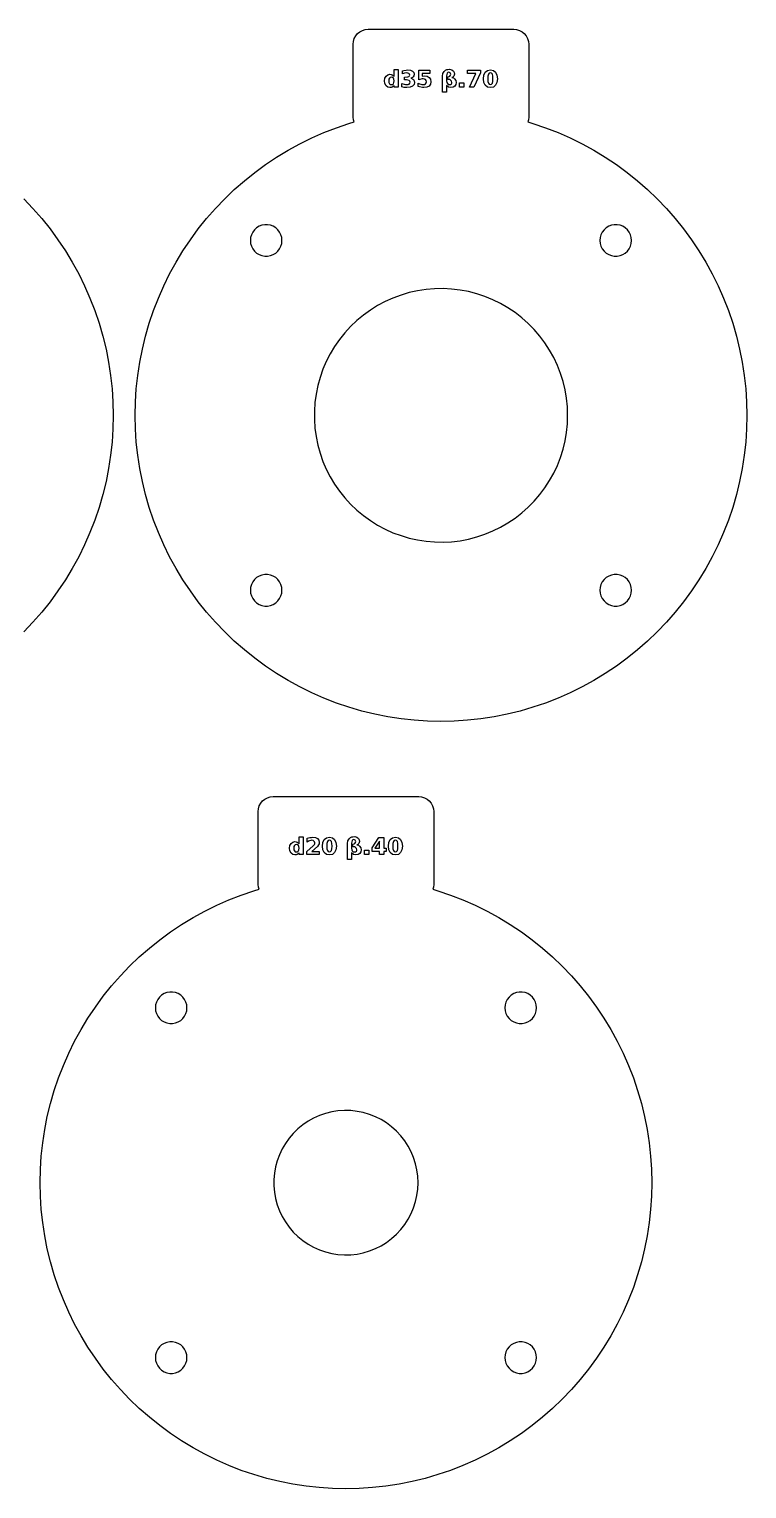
# Model space of a CAD drawing. Header units: millimetres. Extents: x 0 to 258, y 0 to 201.
# Drawn here: x 159.7 to 258.5, y 0 to 200.6 of the extents above; entities that cross this region are included whole.
import ezdxf

# ---------------------------------------------------------------- set-up
doc = ezdxf.new("R2010")
doc.units = ezdxf.units.MM
doc.layers.add('CUT', color=1, linetype='Continuous')
doc.layers.add('ENGRAVE', color=5, linetype='Continuous')

msp = doc.modelspace()

# ---------------------------------------------------------------- linework, layer by layer
at = {"layer": 'CUT'}
for points in [[(237.4126, 183.977), (238.982, 183.0247), (240.5083, 182.0048), (241.9887, 180.9194), (243.4204, 179.7703), (244.8006, 178.56), (246.1266, 177.2905), (247.396, 175.9645), (248.6064, 174.5843), (249.7554, 173.1526), (250.8409, 171.6722), (251.8608, 170.1459), (252.8131, 168.5765), (253.6961, 166.9671), (254.508, 165.3207), (255.2473, 163.6404), (255.9127, 161.9295), (256.5027, 160.1912), (257.0164, 158.4288), (257.4528, 156.6457), (257.8109, 154.8452), (258.0901, 153.0309), (258.29, 151.2061), (258.4101, 149.3743), (258.4501, 147.539), (258.4101, 145.7037), (258.29, 143.8719), (258.0901, 142.0471), (257.8109, 140.2327), (257.4528, 138.4323), (257.0164, 136.6492), (256.5027, 134.8868), (255.9127, 133.1485), (255.2473, 131.4376), (254.508, 129.7573), (253.6961, 128.1109), (252.8131, 126.5015), (251.8608, 124.9321), (250.8409, 123.4058), (249.7554, 121.9253), (248.6064, 120.4937), (247.396, 119.1135), (246.1266, 117.7875), (244.8006, 116.518), (243.4204, 115.3077), (241.9887, 114.1586), (240.5083, 113.0732), (238.982, 112.0533), (237.4126, 111.101), (235.8032, 110.218), (234.1568, 109.4061), (232.4765, 108.6667), (230.7656, 108.0014), (229.0273, 107.4113), (227.2649, 106.8976), (225.4818, 106.4613), (223.6813, 106.1032), (221.867, 105.8239), (220.0422, 105.6241), (218.2104, 105.504), (216.3751, 105.464), (214.5398, 105.504), (212.708, 105.6241), (210.8832, 105.8239), (209.0688, 106.1032), (207.2684, 106.4613), (205.4853, 106.8976), (203.7229, 107.4113), (201.9846, 108.0014), (200.2737, 108.6667), (198.5934, 109.4061), (196.947, 110.218), (195.3376, 111.101), (193.7682, 112.0533), (192.2419, 113.0732), (190.7614, 114.1586), (189.3298, 115.3077), (187.9496, 116.518), (186.6236, 117.7875), (185.3541, 119.1135), (184.1438, 120.4937), (182.9947, 121.9253), (181.9093, 123.4058), (180.8894, 124.9321), (179.9371, 126.5015), (179.0541, 128.1109), (178.2422, 129.7573), (177.5028, 131.4376), (176.8375, 133.1485), (176.2474, 134.8868), (175.7337, 136.6492), (175.2974, 138.4323), (174.9393, 140.2327), (174.66, 142.0471), (174.4602, 143.8719), (174.3401, 145.7037), (174.3001, 147.539), (174.3401, 149.3743), (174.4602, 151.2061), (174.66, 153.0309), (174.9393, 154.8452), (175.2974, 156.6457), (175.7337, 158.4288), (176.2474, 160.1912), (176.8375, 161.9295), (177.5028, 163.6404), (178.2422, 165.3207), (179.0541, 166.9671), (179.9371, 168.5765), (180.8894, 170.1459), (181.9093, 171.6722), (182.9947, 173.1526), (184.1438, 174.5843), (185.3541, 175.9645), (186.6236, 177.2905), (187.9496, 178.56), (189.3298, 179.7703), (190.7614, 180.9194), (192.2419, 182.0048), (193.7682, 183.0247), (195.3376, 183.977), (196.947, 184.86), (198.5934, 185.6719), (200.2737, 186.4112), (201.9846, 187.0766), (203.7229, 187.6667), (204.4198, 187.8698), (204.3396, 188.1341), (204.3001, 188.5353), (204.3001, 198.5427), (204.3396, 198.9439), (204.4577, 199.3332), (204.6495, 199.692), (204.9076, 200.0065), (205.2221, 200.2646), (205.5809, 200.4564), (205.9702, 200.5745), (206.3714, 200.614), (226.3788, 200.614), (226.78, 200.5745), (227.1693, 200.4564), (227.5281, 200.2646), (227.8426, 200.0065), (228.1007, 199.692), (228.2925, 199.3332), (228.4106, 198.9439), (228.4501, 198.5427), (228.4501, 188.5353), (228.4106, 188.1341), (228.3304, 187.8698), (229.0273, 187.6667), (230.7656, 187.0766), (232.4765, 186.4112), (234.1568, 185.6719), (235.8032, 184.86)], [(194.1824, 172.7254), (193.9406, 173.0457), (193.644, 173.3161), (193.3028, 173.5273), (192.9286, 173.6723), (192.5341, 173.746), (192.1328, 173.746), (191.7383, 173.6723), (191.3641, 173.5273), (191.0229, 173.3161), (190.7264, 173.0457), (190.4845, 172.7254), (190.3056, 172.3662), (190.1958, 171.9802), (190.1588, 171.5806), (190.1958, 171.181), (190.3056, 170.795), (190.4845, 170.4358), (190.7264, 170.1156), (191.0229, 169.8452), (191.3641, 169.6339), (191.7383, 169.489), (192.1328, 169.4152), (192.5341, 169.4152), (192.9286, 169.489), (193.3028, 169.6339), (193.644, 169.8452), (193.9406, 170.1156), (194.1824, 170.4358), (194.3613, 170.795), (194.4711, 171.181), (194.5081, 171.5806), (194.4711, 171.9802), (194.3613, 172.3662)], [(242.0238, 173.0457), (241.7273, 173.3161), (241.3861, 173.5273), (241.0118, 173.6723), (240.6174, 173.746), (240.2161, 173.746), (239.8216, 173.6723), (239.4474, 173.5273), (239.1062, 173.3161), (238.8096, 173.0457), (238.5678, 172.7254), (238.3889, 172.3662), (238.2791, 171.9802), (238.242, 171.5806), (238.2791, 171.181), (238.3889, 170.795), (238.5678, 170.4358), (238.8096, 170.1156), (239.1062, 169.8452), (239.4474, 169.6339), (239.8216, 169.489), (240.2161, 169.4152), (240.6174, 169.4152), (241.0118, 169.489), (241.3861, 169.6339), (241.7273, 169.8452), (242.0238, 170.1156), (242.2657, 170.4358), (242.4445, 170.795), (242.5544, 171.181), (242.5914, 171.5806), (242.5544, 171.9802), (242.4445, 172.3662), (242.2657, 172.7254)], [(232.8153, 153.3139), (232.3879, 154.4106), (231.8875, 155.476), (231.3162, 156.5051), (230.6769, 157.4933), (229.9722, 158.4361), (229.2055, 159.3292), (228.3803, 160.1685), (227.5003, 160.9501), (226.5695, 161.6706), (225.5923, 162.3266), (224.5729, 162.9151), (223.5162, 163.4335), (222.4269, 163.8793), (221.3099, 164.2506), (220.1705, 164.5456), (219.0137, 164.763), (217.8449, 164.9019), (216.6694, 164.9615), (215.4925, 164.9416), (214.3197, 164.8423), (213.1562, 164.6641), (212.0075, 164.4077), (210.8786, 164.0744), (209.7749, 163.6656), (208.7012, 163.1832), (207.6626, 162.6295), (206.6637, 162.0068), (205.7092, 161.3182), (204.8033, 160.5667), (203.9502, 159.7558), (203.1538, 158.8891), (202.4177, 157.9707), (201.7453, 157.0046), (201.1396, 155.9954), (200.6035, 154.9475), (200.1393, 153.8659), (199.7493, 152.7554), (199.435, 151.6211), (199.1981, 150.4681), (199.0395, 149.3018), (198.9601, 148.1275), (198.9601, 146.9505), (199.0395, 145.7761), (199.1981, 144.6098), (199.435, 143.4569), (199.7493, 142.3226), (200.1393, 141.2121), (200.6035, 140.1305), (201.1396, 139.0826), (201.7453, 138.0734), (202.4177, 137.1073), (203.1538, 136.1889), (203.9502, 135.3222), (204.8033, 134.5113), (205.7092, 133.7598), (206.6637, 133.0711), (207.6626, 132.4485), (208.7012, 131.8948), (209.7749, 131.4124), (210.8786, 131.0036), (212.0075, 130.6703), (213.1562, 130.4139), (214.3197, 130.2357), (215.4925, 130.1364), (216.6694, 130.1165), (217.8449, 130.1761), (219.0137, 130.315), (220.1705, 130.5324), (221.3099, 130.8274), (222.4269, 131.1987), (223.5162, 131.6445), (224.5729, 132.1629), (225.5923, 132.7514), (226.5695, 133.4074), (227.5003, 134.1279), (228.3803, 134.9095), (229.2055, 135.7488), (229.9722, 136.6419), (230.6769, 137.5847), (231.3162, 138.5729), (231.8875, 139.602), (232.3879, 140.6674), (232.8153, 141.7641), (233.1676, 142.8871), (233.4434, 144.0314), (233.6412, 145.1917), (233.7603, 146.3626), (233.8, 147.539), (233.7603, 148.7153), (233.6412, 149.8863), (233.4434, 151.0466), (233.1676, 152.1909)], [(194.3613, 124.2829), (194.1824, 124.6422), (193.9406, 124.9624), (193.644, 125.2328), (193.3028, 125.4441), (192.9286, 125.589), (192.5341, 125.6628), (192.1328, 125.6628), (191.7383, 125.589), (191.3641, 125.4441), (191.0229, 125.2328), (190.7264, 124.9624), (190.4845, 124.6422), (190.3056, 124.2829), (190.1958, 123.897), (190.1588, 123.4974), (190.1958, 123.0978), (190.3056, 122.7118), (190.4845, 122.3525), (190.7264, 122.0323), (191.0229, 121.7619), (191.3641, 121.5507), (191.7383, 121.4057), (192.1328, 121.332), (192.5341, 121.332), (192.9286, 121.4057), (193.3028, 121.5507), (193.644, 121.7619), (193.9406, 122.0323), (194.1824, 122.3525), (194.3613, 122.7118), (194.4711, 123.0978), (194.5081, 123.4974), (194.4711, 123.897)], [(242.5544, 123.897), (242.4445, 124.2829), (242.2657, 124.6422), (242.0238, 124.9624), (241.7273, 125.2328), (241.3861, 125.4441), (241.0118, 125.589), (240.6174, 125.6628), (240.2161, 125.6628), (239.8216, 125.589), (239.4474, 125.4441), (239.1062, 125.2328), (238.8096, 124.9624), (238.5678, 124.6422), (238.3889, 124.2829), (238.2791, 123.897), (238.242, 123.4974), (238.2791, 123.0978), (238.3889, 122.7118), (238.5678, 122.3525), (238.8096, 122.0323), (239.1062, 121.7619), (239.4474, 121.5507), (239.8216, 121.4057), (240.2161, 121.332), (240.6174, 121.332), (241.0118, 121.4057), (241.3861, 121.5507), (241.7273, 121.7619), (242.0238, 122.0323), (242.2657, 122.3525), (242.4445, 122.7118), (242.5544, 123.0978), (242.5914, 123.4974)], [(224.3428, 78.5131), (225.9121, 77.5607), (227.4385, 76.5409), (228.9189, 75.4554), (230.3506, 74.3064), (231.7307, 73.096), (233.0568, 71.8265), (234.3262, 70.5005), (235.5366, 69.1203), (236.6856, 67.6887), (237.7711, 66.2083), (238.791, 64.6819), (239.7433, 63.1125), (240.6263, 61.5031), (241.4382, 59.8567), (242.1775, 58.1764), (242.8428, 56.4655), (243.4329, 54.7272), (243.9466, 52.9648), (244.3829, 51.1817), (244.7411, 49.3813), (245.0203, 47.5669), (245.2202, 45.7421), (245.3402, 43.9103), (245.3803, 42.075), (245.3402, 40.2397), (245.2202, 38.4079), (245.0203, 36.5831), (244.7411, 34.7688), (244.3829, 32.9683), (243.9466, 31.1852), (243.4329, 29.4228), (242.8428, 27.6845), (242.1775, 25.9736), (241.4382, 24.2933), (240.6263, 22.6469), (239.7433, 21.0375), (238.791, 19.4681), (237.7711, 17.9418), (236.6856, 16.4614), (235.5366, 15.0297), (234.3262, 13.6495), (233.0568, 12.3235), (231.7307, 11.0541), (230.3506, 9.8437), (228.9189, 8.6947), (227.4385, 7.6092), (225.9121, 6.5893), (224.3428, 5.637), (222.7333, 4.754), (221.0869, 3.9421), (219.4067, 3.2028), (217.6958, 2.5374), (215.9575, 1.9474), (214.1951, 1.4337), (212.412, 0.9973), (210.6115, 0.6392), (208.7971, 0.36), (206.9723, 0.1601), (205.1405, 0.04), (203.3053, 0), (201.47, 0.04), (199.6382, 0.1601), (197.8134, 0.36), (195.999, 0.6392), (194.1986, 0.9973), (192.4154, 1.4337), (190.6531, 1.9474), (188.9148, 2.5374), (187.2038, 3.2028), (185.5236, 3.9421), (183.8772, 4.754), (182.2677, 5.637), (180.6984, 6.5893), (179.172, 7.6092), (177.6916, 8.6947), (176.26, 9.8437), (174.8798, 11.0541), (173.5537, 12.3235), (172.2843, 13.6495), (171.0739, 15.0297), (169.9249, 16.4614), (168.8394, 17.9418), (167.8195, 19.4681), (166.8672, 21.0375), (165.9843, 22.6469), (165.1723, 24.2933), (164.433, 25.9736), (163.7677, 27.6845), (163.1776, 29.4228), (162.6639, 31.1852), (162.2276, 32.9683), (161.8695, 34.7688), (161.5902, 36.5831), (161.3903, 38.4079), (161.2703, 40.2397), (161.2302, 42.075), (161.2703, 43.9103), (161.3903, 45.7421), (161.5902, 47.5669), (161.8695, 49.3813), (162.2276, 51.1817), (162.6639, 52.9648), (163.1776, 54.7272), (163.7677, 56.4655), (164.433, 58.1764), (165.1723, 59.8567), (165.9843, 61.5031), (166.8672, 63.1125), (167.8195, 64.6819), (168.8394, 66.2083), (169.9249, 67.6887), (171.0739, 69.1203), (172.2843, 70.5005), (173.5537, 71.8265), (174.8798, 73.096), (176.26, 74.3064), (177.6916, 75.4554), (179.172, 76.5409), (180.6984, 77.5607), (182.2677, 78.5131), (183.8772, 79.396), (185.5236, 80.2079), (187.2038, 80.9473), (188.9148, 81.6126), (190.6531, 82.2027), (191.35, 82.4058), (191.2698, 82.6701), (191.2303, 83.0713), (191.2303, 93.0787), (191.2698, 93.4799), (191.3879, 93.8692), (191.5797, 94.228), (191.8378, 94.5425), (192.1522, 94.8006), (192.5111, 94.9924), (192.9004, 95.1105), (193.3016, 95.15), (213.3089, 95.15), (213.7101, 95.1105), (214.0995, 94.9924), (214.4583, 94.8006), (214.7728, 94.5425), (215.0309, 94.228), (215.2226, 93.8692), (215.3407, 93.4799), (215.3803, 93.0787), (215.3803, 83.0713), (215.3407, 82.6701), (215.2606, 82.4058), (215.9575, 82.2027), (217.6958, 81.6126), (219.4067, 80.9473), (221.0869, 80.2079), (222.7333, 79.396)], [(181.1126, 67.2615), (180.8707, 67.5817), (180.5742, 67.8521), (180.233, 68.0633), (179.8588, 68.2083), (179.4643, 68.2821), (179.063, 68.2821), (178.6685, 68.2083), (178.2943, 68.0633), (177.9531, 67.8521), (177.6565, 67.5817), (177.4147, 67.2615), (177.2358, 66.9022), (177.126, 66.5162), (177.0889, 66.1166), (177.126, 65.7171), (177.2358, 65.3311), (177.4147, 64.9718), (177.6565, 64.6516), (177.9531, 64.3812), (178.2943, 64.17), (178.6685, 64.025), (179.063, 63.9512), (179.4643, 63.9512), (179.8588, 64.025), (180.233, 64.17), (180.5742, 64.3812), (180.8707, 64.6516), (181.1126, 64.9718), (181.2915, 65.3311), (181.4013, 65.7171), (181.4383, 66.1166), (181.4013, 66.5162), (181.2915, 66.9022)], [(228.954, 67.5817), (228.6574, 67.8521), (228.3162, 68.0633), (227.942, 68.2083), (227.5475, 68.2821), (227.1462, 68.2821), (226.7518, 68.2083), (226.3776, 68.0633), (226.0364, 67.8521), (225.7398, 67.5817), (225.4979, 67.2615), (225.3191, 66.9022), (225.2092, 66.5162), (225.1722, 66.1166), (225.2092, 65.7171), (225.3191, 65.3311), (225.4979, 64.9718), (225.7398, 64.6516), (226.0364, 64.3812), (226.3776, 64.17), (226.7518, 64.025), (227.1462, 63.9512), (227.5475, 63.9512), (227.942, 64.025), (228.3162, 64.17), (228.6574, 64.3812), (228.954, 64.6516), (229.1958, 64.9718), (229.3747, 65.3311), (229.4845, 65.7171), (229.5216, 66.1166), (229.4845, 66.5162), (229.3747, 66.9022), (229.1958, 67.2615)], [(212.2743, 46.3247), (211.8637, 47.1007), (211.386, 47.8375), (210.8451, 48.5291), (210.2452, 49.1702), (209.5909, 49.7558), (208.8875, 50.2813), (208.1404, 50.7425), (207.3555, 51.1359), (206.5388, 51.4584), (205.6968, 51.7075), (204.8362, 51.8812), (203.9635, 51.9781), (203.0857, 51.9975), (202.2096, 51.9393), (201.3421, 51.8038), (200.4899, 51.5923), (199.6598, 51.3062), (198.8582, 50.9479), (198.0914, 50.5202), (197.3655, 50.0263), (196.686, 49.4702), (196.0583, 48.8563), (195.4873, 48.1893), (194.9775, 47.4744), (194.5329, 46.7172), (194.157, 45.9238), (193.8526, 45.1002), (193.6222, 44.2529), (193.4676, 43.3886), (193.39, 42.514), (193.39, 41.636), (193.4676, 40.7614), (193.6222, 39.8971), (193.8526, 39.0498), (194.157, 38.2263), (194.5329, 37.4328), (194.9775, 36.6757), (195.4873, 35.9608), (196.0583, 35.2938), (196.686, 34.6798), (197.3655, 34.1237), (198.0914, 33.6299), (198.8582, 33.2021), (199.6598, 32.8438), (200.4899, 32.5578), (201.3421, 32.3462), (202.2096, 32.2108), (203.0857, 32.1525), (203.9635, 32.1719), (204.8362, 32.2689), (205.6968, 32.4425), (206.5388, 32.6916), (207.3555, 33.0141), (208.1404, 33.4075), (208.8875, 33.8688), (209.5909, 34.3942), (210.2452, 34.9798), (210.8451, 35.6209), (211.386, 36.3126), (211.8637, 37.0493), (212.2743, 37.8254), (212.6148, 38.6347), (212.8825, 39.4709), (213.0751, 40.3276), (213.1913, 41.1979), (213.2302, 42.075), (213.1913, 42.9522), (213.0751, 43.8225), (212.8825, 44.6791), (212.6148, 45.5154)], [(181.2915, 18.819), (181.1126, 19.1782), (180.8707, 19.4985), (180.5742, 19.7688), (180.233, 19.9801), (179.8588, 20.125), (179.4643, 20.1988), (179.063, 20.1988), (178.6685, 20.125), (178.2943, 19.9801), (177.9531, 19.7688), (177.6565, 19.4985), (177.4147, 19.1782), (177.2358, 18.819), (177.126, 18.433), (177.0889, 18.0334), (177.126, 17.6338), (177.2358, 17.2478), (177.4147, 16.8886), (177.6565, 16.5683), (177.9531, 16.298), (178.2943, 16.0867), (178.6685, 15.9417), (179.063, 15.868), (179.4643, 15.868), (179.8588, 15.9417), (180.233, 16.0867), (180.5742, 16.298), (180.8707, 16.5683), (181.1126, 16.8886), (181.2915, 17.2478), (181.4013, 17.6338), (181.4383, 18.0334), (181.4013, 18.433)], [(229.4845, 18.433), (229.3747, 18.819), (229.1958, 19.1782), (228.954, 19.4985), (228.6574, 19.7688), (228.3162, 19.9801), (227.942, 20.125), (227.5475, 20.1988), (227.1462, 20.1988), (226.7518, 20.125), (226.3776, 19.9801), (226.0364, 19.7688), (225.7398, 19.4985), (225.4979, 19.1782), (225.3191, 18.819), (225.2092, 18.433), (225.1722, 18.0334), (225.2092, 17.6338), (225.3191, 17.2478), (225.4979, 16.8886), (225.7398, 16.5683), (226.0364, 16.298), (226.3776, 16.0867), (226.7518, 15.9417), (227.1462, 15.868), (227.5475, 15.868), (227.942, 15.9417), (228.3162, 16.0867), (228.6574, 16.298), (228.954, 16.5683), (229.1958, 16.8886), (229.3747, 17.2478), (229.4845, 17.6338), (229.5216, 18.0334)]]:
    msp.add_lwpolyline(points, close=True, dxfattribs=at)
msp.add_lwpolyline([(158.9766, 177.2905), (160.246, 175.9645), (161.4564, 174.5843), (162.6054, 173.1526), (163.6909, 171.6722), (164.7108, 170.1459), (165.6631, 168.5765), (166.5461, 166.9671), (167.358, 165.3207), (168.0973, 163.6404), (168.7626, 161.9295), (169.3527, 160.1912), (169.8664, 158.4288), (170.3027, 156.6457), (170.6609, 154.8452), (170.9401, 153.0309), (171.14, 151.2061), (171.26, 149.3743), (171.3001, 147.539), (171.26, 145.7037), (171.14, 143.8719), (170.9401, 142.0471), (170.6609, 140.2327), (170.3027, 138.4323), (169.8664, 136.6492), (169.3527, 134.8868), (168.7626, 133.1485), (168.0973, 131.4376), (167.358, 129.7573), (166.5461, 128.1109), (165.6631, 126.5015), (164.7108, 124.9321), (163.6909, 123.4058), (162.6054, 121.9253), (161.4564, 120.4937), (160.246, 119.1135), (158.9766, 117.7875)], dxfattribs=at)
at = {"layer": 'ENGRAVE'}
for points in [[(209.6758, 192.6607), (209.526, 192.6067), (209.3543, 192.5887), (209.0597, 192.653), (208.8228, 192.8457), (208.6672, 193.14), (208.6153, 193.5077), (208.6672, 193.8754), (208.8228, 194.1692), (209.0597, 194.362), (209.3543, 194.4262), (209.5251, 194.4081), (209.6753, 194.3537), (209.8092, 194.2611), (209.9308, 194.1282), (209.9308, 195.0657), (210.4933, 195.0657), (210.4933, 192.6342), (209.9308, 192.6342), (209.9308, 192.8872), (209.8093, 192.7534)], [(212.4678, 192.7692), (212.1415, 192.6339), (211.6933, 192.5887), (211.3328, 192.6177), (210.9758, 192.7047), (210.9758, 193.1687), (211.3108, 193.0412), (211.476, 193.009), (211.6383, 192.9982), (211.8495, 193.0189), (212.0048, 193.0807), (212.1005, 193.1817), (212.1323, 193.3187), (212.0997, 193.4589), (212.0018, 193.5602), (211.8402, 193.6217), (211.6163, 193.6422), (211.3758, 193.6422), (211.3758, 194.0297), (211.8267, 194.0475), (211.9663, 194.1007), (212.0496, 194.1904), (212.0773, 194.3172), (212.0503, 194.4361), (211.9693, 194.5247), (211.8395, 194.5799), (211.6648, 194.5982), (211.3713, 194.5652), (211.0758, 194.4687), (211.0758, 194.9092), (211.2531, 194.953), (211.6023, 195.003), (211.7728, 195.0092), (212.1701, 194.9719), (212.4528, 194.8597), (212.6223, 194.673), (212.6788, 194.4107), (212.6518, 194.2247), (212.5708, 194.0757), (212.4375, 193.9646), (212.2523, 193.8922), (212.46, 193.8087), (212.6108, 193.6802), (212.7031, 193.5091), (212.7338, 193.2967), (212.6673, 192.9914)], [(213.8073, 194.1637), (214.0898, 194.2032), (214.4691, 194.1499), (214.7538, 193.9897), (214.932, 193.7344), (214.9913, 193.3952), (214.9267, 193.0581), (214.7328, 192.8027), (214.4241, 192.6422), (214.0148, 192.5887), (213.8173, 192.5984), (213.428, 192.6756), (213.2353, 192.7437), (213.2353, 193.2172), (213.421, 193.1214), (213.5968, 193.0527), (213.7631, 193.0119), (213.9198, 192.9982), (214.1151, 193.025), (214.2638, 193.1052), (214.3583, 193.2312), (214.3898, 193.3952), (214.3583, 193.5601), (214.2638, 193.6857), (214.1151, 193.7656), (213.9198, 193.7922), (213.7856, 193.7837), (213.4907, 193.7156), (213.3273, 193.6547), (213.3273, 194.9672), (214.8228, 194.9672), (214.8228, 194.5247), (213.8073, 194.5247)], [(217.5535, 195.1074), (217.8828, 195.0169), (218.0978, 194.8532), (218.1916, 194.6797), (218.2228, 194.4342), (218.2013, 194.2941), (218.1368, 194.1607), (218.0191, 194.038), (217.8758, 193.9887), (218.0851, 193.9091), (218.2508, 193.7952), (218.4196, 193.5652), (218.4758, 193.2782), (218.427, 193.018), (218.2803, 192.7942), (218.0461, 192.6401), (217.7333, 192.5887), (217.4135, 192.6634), (217.1568, 192.8872), (217.1568, 191.9687), (216.5978, 191.9687), (216.5978, 194.1562), (216.6517, 194.5414), (216.8133, 194.8187), (216.9902, 194.9712), (217.1648, 195.0567), (217.325, 195.0961)], [(217.6993, 194.5079), (217.6528, 194.6082), (217.5712, 194.6757), (217.4493, 194.6982), (217.3062, 194.6652), (217.2178, 194.5662), (217.1721, 194.4051), (217.1568, 194.1857), (217.1568, 193.5077), (217.1808, 193.2884), (217.2528, 193.1272), (217.3701, 193.0282), (217.5288, 192.9952), (217.698, 193.0217), (217.8053, 193.1012), (217.8627, 193.1971), (217.8818, 193.2717), (217.8358, 193.4726), (217.6978, 193.6282), (217.5541, 193.68), (217.3228, 193.7012), (217.3228, 194.0577), (217.5235, 194.1011), (217.6163, 194.1532), (217.6902, 194.2791), (217.7148, 194.3857)], [(221.1723, 194.5247), (220.0488, 194.5247), (220.0488, 194.9672), (221.8068, 194.9672), (221.8068, 194.6282), (220.8973, 192.6342), (220.3113, 192.6342)], [(222.2768, 193.2849), (222.2143, 193.7982), (222.2768, 194.313), (222.4643, 194.6942), (222.7671, 194.9305), (223.1753, 195.0092), (223.5825, 194.9305), (223.8848, 194.6942), (224.0723, 194.313), (224.1348, 193.7982), (224.0723, 193.2849), (223.8848, 192.9037), (223.5825, 192.6675), (223.1753, 192.5887), (222.7671, 192.6675), (222.4643, 192.9037)], [(223.1753, 194.5982), (223.0095, 194.5535), (222.8988, 194.4192), (222.8366, 194.176), (222.8158, 193.8032), (222.8366, 193.426), (222.8988, 193.1792), (223.0095, 193.0435), (223.1753, 192.9982), (223.3403, 193.0435), (223.4503, 193.1792), (223.5126, 193.426), (223.5333, 193.8032), (223.5128, 194.176), (223.4513, 194.4192), (223.3413, 194.5535)], [(209.8363, 193.1262), (209.9072, 193.2874), (209.9308, 193.5077), (209.9072, 193.728), (209.8363, 193.8887), (209.7205, 193.9874), (209.5618, 194.0202), (209.4047, 193.9874), (209.2893, 193.8887), (209.2185, 193.728), (209.1948, 193.5077), (209.2185, 193.2874), (209.2893, 193.1262), (209.4047, 193.028), (209.5618, 192.9952), (209.7205, 193.028)], [(219.5083, 193.2387), (219.5083, 192.6342), (218.9458, 192.6342), (218.9458, 193.2387)], [(196.4561, 87.1428), (196.2845, 87.1248), (195.9899, 87.189), (195.753, 87.3818), (195.5974, 87.676), (195.5455, 88.0438), (195.5974, 88.4114), (195.753, 88.7053), (195.9899, 88.898), (196.2845, 88.9623), (196.4553, 88.9441), (196.6055, 88.8898), (196.7394, 88.7971), (196.861, 88.6643), (196.861, 89.6018), (197.4235, 89.6018), (197.4235, 87.1703), (196.861, 87.1703), (196.861, 87.4233), (196.7395, 87.2894), (196.606, 87.1968)], [(196.8374, 87.8234), (196.861, 88.0438), (196.8374, 88.264), (196.7665, 88.4248), (196.6506, 88.5234), (196.492, 88.5563), (196.3349, 88.5234), (196.2195, 88.4248), (196.1486, 88.264), (196.125, 88.0438), (196.1486, 87.8234), (196.2195, 87.6623), (196.3349, 87.564), (196.492, 87.5313), (196.6506, 87.564), (196.7665, 87.6623)], [(198.9655, 88.5658), (199.0064, 88.6661), (199.02, 88.7703), (198.9925, 88.9183), (198.91, 89.0343), (198.7818, 89.1093), (198.617, 89.1343), (198.4698, 89.1193), (198.309, 89.0743), (198.1361, 88.9995), (197.9515, 88.8953), (197.9515, 89.4078), (198.353, 89.5098), (198.5495, 89.5364), (198.742, 89.5453), (199.1143, 89.4991), (199.393, 89.3608), (199.567, 89.1403), (199.625, 88.8468), (199.6004, 88.6626), (199.5265, 88.4913), (199.3738, 88.2986), (198.614, 87.6123), (199.6405, 87.6123), (199.6405, 87.1703), (197.945, 87.1703), (197.945, 87.6123), (198.7965, 88.3643), (198.896, 88.4661)], [(200.0715, 88.3343), (200.134, 88.849), (200.3215, 89.2303), (200.6243, 89.4665), (201.0325, 89.5453), (201.4396, 89.4665), (201.742, 89.2303), (201.9295, 88.849), (201.992, 88.3343), (201.9295, 87.8209), (201.742, 87.4398), (201.4396, 87.2035), (201.0325, 87.1248), (200.6243, 87.2035), (200.3215, 87.4398), (200.134, 87.8209)], [(200.8666, 89.0895), (200.756, 88.9553), (200.6938, 88.712), (200.673, 88.3393), (200.6938, 87.962), (200.756, 87.7153), (200.8666, 87.5795), (201.0325, 87.5343), (201.1975, 87.5795), (201.3075, 87.7153), (201.3698, 87.962), (201.3905, 88.3393), (201.37, 88.712), (201.3085, 88.9553), (201.1985, 89.0895), (201.0325, 89.1343)], [(204.528, 89.6408), (204.813, 89.5529), (205.028, 89.3893), (205.1218, 89.2158), (205.153, 88.9703), (205.1315, 88.8301), (205.067, 88.6968), (204.9493, 88.574), (204.806, 88.5248), (205.0153, 88.4451), (205.181, 88.3313), (205.3498, 88.1013), (205.406, 87.8143), (205.3571, 87.554), (205.2105, 87.3303), (204.9763, 87.1761), (204.6635, 87.1248), (204.3436, 87.1994), (204.087, 87.4233), (204.087, 86.5048), (203.528, 86.5048), (203.528, 88.6923), (203.5819, 89.0774), (203.7435, 89.3548), (203.9204, 89.5073), (204.095, 89.5928), (204.2551, 89.6321)], [(204.583, 89.1443), (204.5014, 89.2118), (204.3795, 89.2343), (204.2364, 89.2013), (204.148, 89.1023), (204.1023, 88.9411), (204.087, 88.7218), (204.087, 88.0438), (204.111, 87.8244), (204.183, 87.6633), (204.3003, 87.5643), (204.459, 87.5313), (204.6281, 87.5578), (204.7355, 87.6373), (204.7929, 87.7331), (204.812, 87.8078), (204.766, 88.0086), (204.628, 88.1643), (204.4843, 88.216), (204.253, 88.2373), (204.253, 88.5938), (204.4536, 88.6371), (204.5465, 88.6893), (204.6204, 88.8151), (204.645, 88.9218), (204.6295, 89.0439)], [(207.943, 87.5953), (206.909, 87.5953), (206.909, 88.1108), (207.843, 89.5033), (208.512, 89.5033), (208.512, 88.0313), (208.8445, 88.0313), (208.8445, 87.5953), (208.512, 87.5953), (208.512, 87.1703), (207.943, 87.1703)], [(207.284, 88.0313), (207.943, 88.0313), (207.943, 89.0078)], [(209.1445, 88.3343), (209.207, 88.849), (209.3945, 89.2303), (209.6973, 89.4665), (210.1055, 89.5453), (210.5126, 89.4665), (210.815, 89.2303), (211.0025, 88.849), (211.065, 88.3343), (211.0025, 87.8209), (210.815, 87.4398), (210.5126, 87.2035), (210.1055, 87.1248), (209.6973, 87.2035), (209.3945, 87.4398), (209.207, 87.8209)], [(209.829, 88.9553), (209.7668, 88.712), (209.746, 88.3393), (209.7668, 87.962), (209.829, 87.7153), (209.9396, 87.5795), (210.1055, 87.5343), (210.2705, 87.5795), (210.3805, 87.7153), (210.4428, 87.962), (210.4635, 88.3393), (210.443, 88.712), (210.3815, 88.9553), (210.2715, 89.0895), (210.1055, 89.1343), (209.9396, 89.0895)], [(206.4385, 87.1703), (205.876, 87.1703), (205.876, 87.7748), (206.4385, 87.7748)]]:
    msp.add_lwpolyline(points, close=True, dxfattribs=at)

doc.saveas('drawing.dxf')
